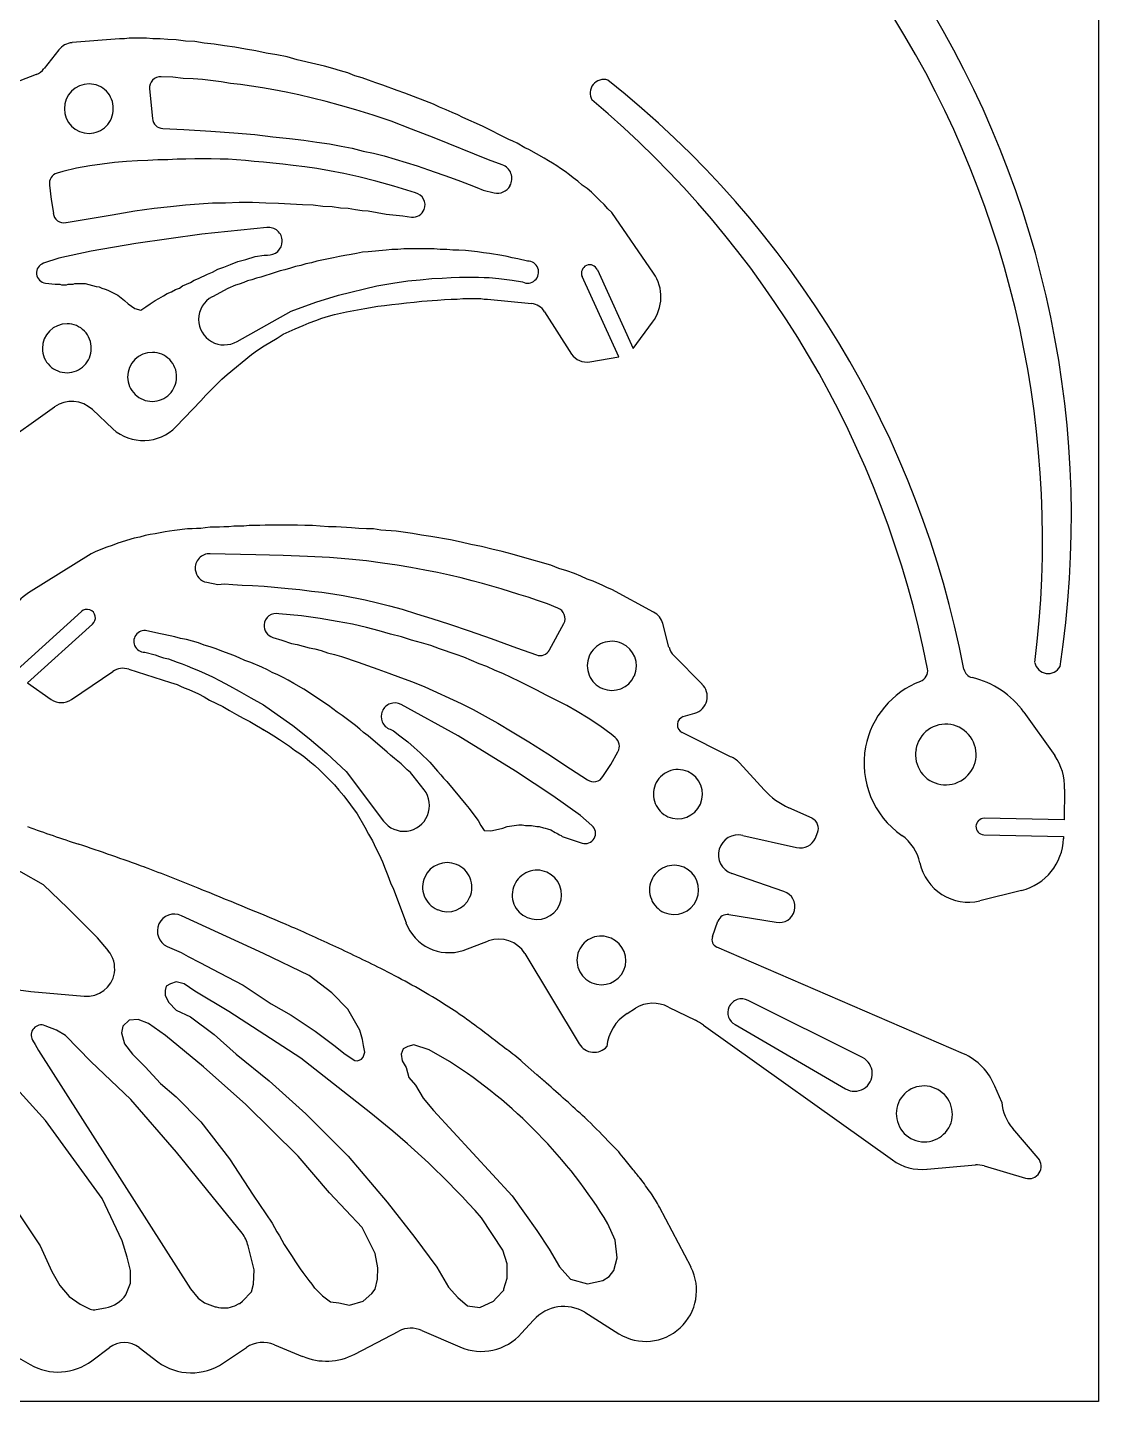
# Model space of a CAD drawing. Extents: x 81 to 378, y 115 to 614.
# Drawn here: x 183.3 to 378, y 115.3 to 365.1 of the extents above; entities that cross this region are included whole.
import ezdxf

# ---------------------------------------------------------------- set-up
doc = ezdxf.new("R2010")
doc.units = 0
doc.header["$MEASUREMENT"] = 0
doc.layers.add('CYAN', color=4, linetype='CONTINUOUS')

msp = doc.modelspace()

# ---------------------------------------------------------------- linework, layer by layer
at = {"layer": 'CYAN'}
for p, q in [((377.96, 613.9), (377.96, 115.3)), ((199.99, 363.01), (191.39, 362.31)), ((200.89, 363.01), (199.99, 363.01)), ((201.79, 363.11), (200.89, 363.01)), ((204.89, 363.11), (201.79, 363.11)), ((206.09, 363.01), (204.89, 363.11)), ((207.39, 363.01), (206.09, 363.01)), ((208.79, 362.91), (207.39, 363.01)), ((210.29, 362.81), (208.79, 362.91)), ((211.99, 362.61), (210.29, 362.81)), ((213.69, 362.51), (211.99, 362.61)), ((215.39, 362.21), (213.69, 362.51)), ((217.19, 362.01), (215.39, 362.21)), ((188.99, 361.01), (186.29, 357.61)), ((219.09, 361.71), (217.19, 362.01)), ((220.99, 361.51), (219.09, 361.71)), ((222.89, 361.11), (220.99, 361.51)), ((224.79, 360.81), (222.89, 361.11)), ((226.69, 360.41), (224.79, 360.81)), ((228.59, 360.11), (226.69, 360.41)), ((230.49, 359.71), (228.59, 360.11)), ((232.29, 359.21), (230.49, 359.71)), ((235.69, 358.41), (232.29, 359.21)), ((237.29, 358.01), (235.69, 358.41)), ((238.79, 357.61), (237.29, 358.01)), ((240.19, 357.21), (238.79, 357.61)), ((241.49, 356.81), (240.19, 357.21)), ((184.89, 356.51), (178.09, 353.91)), ((209.69, 356.01), (207.59, 356.11)), ((211.59, 355.81), (209.69, 356.01)), ((213.39, 355.71), (211.59, 355.81)), ((215.09, 355.61), (213.39, 355.71)), ((218.49, 355.21), (215.09, 355.61)), ((220.19, 354.91), (218.49, 355.21)), ((221.99, 354.71), (220.19, 354.91)), ((225.99, 354.11), (221.99, 354.71)), ((242.79, 356.31), (241.49, 356.81)), ((244.09, 355.91), (242.79, 356.31)), ((245.29, 355.51), (244.09, 355.91)), ((246.59, 355.01), (245.29, 355.51)), ((247.89, 354.61), (246.59, 355.01)), ((205.49, 353.91), (205.99, 348.51)), ((228.09, 353.71), (225.99, 354.11)), ((230.29, 353.31), (228.09, 353.71)), ((232.59, 352.81), (230.29, 353.31)), ((237.59, 351.61), (232.59, 352.81)), ((250.49, 353.61), (247.89, 354.61)), ((251.89, 353.11), (250.49, 353.61)), ((257.09, 351.11), (251.89, 353.11)), ((240.19, 350.91), (237.59, 351.61)), ((242.99, 350.11), (240.19, 350.91)), ((246.09, 349.11), (242.99, 350.11)), ((258.19, 350.61), (257.09, 351.11)), ((259.39, 350.11), (258.19, 350.61)), ((260.49, 349.61), (259.39, 350.11)), ((249.39, 348.01), (246.09, 349.11)), ((253.09, 346.61), (249.39, 348.01)), ((261.49, 349.21), (260.49, 349.61)), ((262.39, 348.71), (261.49, 349.21)), ((265.99, 347.11), (262.39, 348.71)), ((207.89, 346.71), (211.69, 346.51)), ((211.69, 346.51), (216.59, 346.21)), ((216.59, 346.21), (220.79, 345.91)), ((220.79, 345.91), (224.59, 345.61)), ((224.59, 345.61), (227.89, 345.21)), ((227.89, 345.21), (230.89, 344.91)), ((230.89, 344.91), (233.49, 344.61)), ((257.19, 345.01), (253.09, 346.61)), ((267.09, 341.01), (257.19, 345.01)), ((270.79, 344.71), (265.99, 347.11)), ((271.49, 344.41), (270.79, 344.71)), ((233.49, 344.61), (235.89, 344.21)), ((235.89, 344.21), (238.19, 343.91)), ((238.19, 343.91), (240.29, 343.51)), ((240.29, 343.51), (242.29, 343.11)), ((242.29, 343.11), (244.29, 342.61)), ((244.29, 342.61), (246.19, 342.21)), ((246.19, 342.21), (248.09, 341.71)), ((272.29, 344.01), (271.49, 344.41)), ((273.69, 343.21), (272.29, 344.01)), ((274.39, 342.91), (273.69, 343.21)), ((277.19, 341.31), (274.39, 342.91)), ((194.59, 339.91), (192.19, 339.51)), ((196.89, 340.21), (194.59, 339.91)), ((199.09, 340.51), (196.89, 340.21)), ((201.29, 340.71), (199.09, 340.51)), ((203.29, 340.81), (201.29, 340.71)), ((205.19, 340.91), (203.29, 340.81)), ((206.99, 341.01), (205.19, 340.91)), ((208.79, 341.01), (206.99, 341.01)), ((210.49, 341.11), (208.79, 341.01)), ((212.09, 341.11), (210.49, 341.11)), ((213.69, 341.21), (212.09, 341.11)), ((216.69, 341.21), (213.69, 341.21)), ((218.29, 341.11), (216.69, 341.21)), ((219.79, 341.11), (218.29, 341.11)), ((221.29, 341.01), (219.79, 341.11)), ((222.89, 340.91), (221.29, 341.01)), ((224.49, 340.71), (222.89, 340.91)), ((226.19, 340.61), (224.49, 340.71)), ((227.89, 340.41), (226.19, 340.61)), ((229.69, 340.21), (227.89, 340.41)), ((231.59, 340.01), (229.69, 340.21)), ((233.69, 339.71), (231.59, 340.01)), ((235.89, 339.41), (233.69, 339.71)), ((248.09, 341.71), (254.09, 339.91)), ((254.09, 339.91), (256.19, 339.21)), ((269.59, 340.11), (267.09, 341.01)), ((277.99, 340.81), (277.19, 341.31)), ((278.69, 340.41), (277.99, 340.81)), ((279.49, 339.91), (278.69, 340.41)), ((280.19, 339.41), (279.49, 339.91)), ((189.69, 338.91), (188.69, 338.61)), ((192.19, 339.51), (189.69, 338.91)), ((238.19, 339.01), (235.89, 339.41)), ((240.79, 338.51), (238.19, 339.01)), ((243.49, 337.91), (240.79, 338.51)), ((246.59, 337.11), (243.49, 337.91)), ((256.19, 339.21), (260.19, 337.81)), ((260.19, 337.81), (261.99, 337.11)), ((280.99, 338.91), (280.19, 339.41)), ((281.79, 338.31), (280.99, 338.91)), ((282.49, 337.71), (281.79, 338.31)), ((283.29, 337.11), (282.49, 337.71)), ((187.29, 336.41), (187.59, 333.81)), ((249.89, 336.21), (246.59, 337.11)), ((253.79, 335.01), (249.89, 336.21)), ((261.99, 337.11), (263.59, 336.51)), ((263.59, 336.51), (264.99, 336.01)), ((264.99, 336.01), (266.09, 335.51)), ((266.09, 335.51), (268.09, 335.01)), ((284.09, 336.41), (283.29, 337.11)), ((284.99, 335.81), (284.09, 336.41)), ((285.79, 335.11), (284.99, 335.81)), ((287.29, 333.61), (285.79, 335.11)), ((187.59, 333.81), (187.99, 331.31)), ((202.79, 331.71), (206.29, 332.21)), ((206.29, 332.21), (209.29, 332.51)), ((209.29, 332.51), (211.99, 332.81)), ((211.99, 332.81), (214.49, 333.01)), ((214.49, 333.01), (216.89, 333.21)), ((216.89, 333.21), (219.29, 333.21)), ((219.29, 333.21), (221.79, 333.31)), ((221.79, 333.31), (224.19, 333.31)), ((224.19, 333.31), (226.59, 333.21)), ((226.59, 333.21), (228.89, 333.11)), ((228.89, 333.11), (233.29, 332.91)), ((233.29, 332.91), (235.19, 332.81)), ((235.19, 332.81), (236.99, 332.61)), ((236.99, 332.61), (238.69, 332.51)), ((238.69, 332.51), (240.19, 332.31)), ((240.19, 332.31), (241.59, 332.21)), ((241.59, 332.21), (242.89, 332.01)), ((288.09, 332.91), (287.29, 333.61)), ((288.79, 332.11), (288.09, 332.91)), ((190.29, 329.61), (198.69, 331.01)), ((198.69, 331.01), (202.79, 331.71)), ((242.89, 332.01), (244.09, 331.81)), ((244.09, 331.81), (245.19, 331.71)), ((245.19, 331.71), (248.49, 331.11)), ((248.49, 331.11), (251.49, 330.81)), ((251.49, 330.81), (253.09, 330.61)), ((289.49, 331.41), (288.79, 332.11)), ((297.09, 320.41), (289.49, 331.41)), ((214.99, 327.51), (202.99, 325.81)), ((226.79, 328.71), (214.99, 327.51)), ((202.99, 325.81), (194.89, 324.41)), ((249.49, 324.71), (248.49, 324.61)), ((250.59, 324.71), (249.49, 324.71)), ((251.69, 324.81), (250.59, 324.71)), ((257.19, 324.81), (251.69, 324.81)), ((258.29, 324.71), (257.19, 324.81)), ((259.49, 324.71), (258.29, 324.71)), ((260.59, 324.61), (259.49, 324.71)), ((188.99, 323.11), (186.19, 322.21)), ((194.89, 324.41), (188.99, 323.11)), ((220.19, 322.01), (221.49, 322.51)), ((221.49, 322.51), (222.99, 322.91)), ((222.99, 322.91), (224.69, 323.41)), ((224.69, 323.41), (226.29, 323.71)), ((226.29, 323.71), (226.89, 323.71)), ((234.89, 322.31), (233.89, 322.11)), ((235.89, 322.61), (234.89, 322.31)), ((238.89, 323.21), (235.89, 322.61)), ((239.99, 323.41), (238.89, 323.21)), ((240.99, 323.61), (239.99, 323.41)), ((242.09, 323.81), (240.99, 323.61)), ((243.09, 324.01), (242.09, 323.81)), ((244.19, 324.21), (243.09, 324.01)), ((245.19, 324.31), (244.19, 324.21)), ((248.49, 324.61), (245.19, 324.31)), ((261.69, 324.61), (260.59, 324.61)), ((262.89, 324.51), (261.69, 324.61)), ((265.09, 324.31), (262.89, 324.51)), ((266.19, 324.11), (265.09, 324.31)), ((267.29, 324.01), (266.19, 324.11)), ((269.49, 323.61), (267.29, 324.01)), ((270.49, 323.41), (269.49, 323.61)), ((271.39, 323.21), (270.49, 323.41)), ((272.39, 323.01), (271.39, 323.21)), ((274.19, 322.61), (272.39, 323.01)), ((214.39, 319.41), (215.99, 320.21)), ((215.99, 320.21), (216.89, 320.61)), ((216.89, 320.61), (217.89, 321.11)), ((217.89, 321.11), (218.99, 321.51)), ((218.99, 321.51), (220.19, 322.01)), ((226.59, 320.01), (225.69, 319.71)), ((227.39, 320.21), (226.59, 320.01)), ((229.19, 320.81), (227.39, 320.21)), ((230.09, 321.01), (229.19, 320.81)), ((231.09, 321.31), (230.09, 321.01)), ((231.99, 321.61), (231.09, 321.31)), ((232.99, 321.81), (231.99, 321.61)), ((233.89, 322.11), (232.99, 321.81)), ((290.79, 305.21), (284.09, 319.81)), ((286.89, 321.01), (293.39, 306.71)), ((186.59, 318.61), (188.29, 318.41)), ((188.29, 318.41), (189.19, 318.41)), ((189.19, 318.41), (189.49, 318.31)), ((189.49, 318.31), (190.39, 318.31)), ((190.39, 318.31), (190.69, 318.41)), ((190.69, 318.41), (191.59, 318.41)), ((191.59, 318.41), (191.89, 318.51)), ((191.89, 318.51), (193.79, 318.51)), ((193.79, 318.51), (195.79, 318.01)), ((195.79, 318.01), (196.29, 317.91)), ((196.29, 317.91), (196.79, 317.71)), ((196.79, 317.71), (197.39, 317.51)), ((197.39, 317.51), (197.89, 317.31)), ((197.89, 317.31), (199.69, 316.41)), ((209.49, 317.01), (210.19, 317.41)), ((210.19, 317.41), (210.89, 317.71)), ((210.89, 317.71), (211.49, 318.11)), ((211.49, 318.11), (212.89, 318.71)), ((212.89, 318.71), (213.59, 319.11)), ((213.59, 319.11), (214.39, 319.41)), ((219.69, 317.61), (216.89, 316.11)), ((221.09, 318.21), (219.69, 317.61)), ((221.79, 318.41), (221.09, 318.21)), ((222.59, 318.71), (221.79, 318.41)), ((223.29, 319.01), (222.59, 318.71)), ((224.09, 319.21), (223.29, 319.01)), ((224.89, 319.51), (224.09, 319.21)), ((225.69, 319.71), (224.89, 319.51)), ((239.79, 316.41), (246.79, 318.11)), ((246.79, 318.11), (249.69, 318.61)), ((249.69, 318.61), (252.39, 319.01)), ((252.39, 319.01), (254.69, 319.21)), ((254.69, 319.21), (256.79, 319.41)), ((256.79, 319.41), (258.69, 319.51)), ((258.69, 319.51), (260.29, 319.61)), ((260.29, 319.61), (261.79, 319.71)), ((261.79, 319.71), (265.29, 319.71)), ((265.29, 319.71), (266.29, 319.61)), ((266.29, 319.61), (267.19, 319.61)), ((267.19, 319.61), (268.99, 319.41)), ((268.99, 319.41), (271.39, 319.11)), ((271.39, 319.11), (273.29, 318.81)), ((199.69, 316.41), (200.89, 315.41)), ((200.89, 315.41), (201.59, 314.81)), ((201.59, 314.81), (202.79, 314.01)), ((204.79, 314.31), (205.59, 314.81)), ((205.59, 314.81), (206.49, 315.41)), ((206.49, 315.41), (207.19, 315.81)), ((207.19, 315.81), (207.99, 316.31)), ((207.99, 316.31), (208.69, 316.71)), ((208.69, 316.71), (209.49, 317.01)), ((231.19, 313.51), (235.69, 315.11)), ((235.69, 315.11), (239.79, 316.41)), ((249.49, 314.71), (250.79, 314.81)), ((250.79, 314.81), (252.19, 315.01)), ((252.19, 315.01), (253.59, 315.11)), ((253.59, 315.11), (254.99, 315.31)), ((254.99, 315.31), (257.79, 315.51)), ((257.79, 315.51), (259.09, 315.61)), ((259.09, 315.61), (260.29, 315.71)), ((260.29, 315.71), (261.39, 315.71)), ((261.39, 315.71), (262.39, 315.81)), ((262.39, 315.81), (265.69, 315.81)), ((265.69, 315.81), (266.29, 315.71)), ((266.29, 315.71), (266.89, 315.71)), ((266.89, 315.71), (274.89, 314.91)), ((202.79, 314.01), (203.89, 313.71)), ((203.89, 313.71), (204.79, 314.31)), ((221.39, 308.01), (231.19, 313.51)), ((236.79, 312.21), (237.99, 312.61)), ((237.99, 312.61), (239.09, 312.91)), ((239.09, 312.91), (240.19, 313.11)), ((240.19, 313.11), (241.29, 313.41)), ((241.29, 313.41), (244.59, 314.01)), ((244.59, 314.01), (246.99, 314.41)), ((246.99, 314.41), (248.19, 314.51)), ((248.19, 314.51), (249.49, 314.71)), ((277.29, 313.41), (282.19, 305.71)), ((229.79, 309.31), (231.96, 310.31)), ((231.96, 310.31), (233.39, 310.91)), ((233.39, 310.91), (234.49, 311.41)), ((234.49, 311.41), (235.69, 311.81)), ((235.69, 311.81), (236.79, 312.21)), ((293.39, 306.71), (296.89, 311.51)), ((226.29, 307.21), (228.69, 308.61)), ((228.69, 308.61), (229.79, 309.31)), ((219.59, 302.01), (223.99, 305.61)), ((223.99, 305.61), (225.09, 306.41)), ((225.09, 306.41), (226.29, 307.21)), ((285.49, 304.31), (290.79, 305.21)), ((215.69, 298.21), (218.59, 301.11)), ((218.59, 301.11), (219.59, 302.01)), ((214.79, 297.21), (215.69, 298.21)), ((172.59, 285.01), (188.19, 296.11)), ((195.09, 295.61), (198.79, 292.11)), ((210.29, 292.51), (214.79, 297.21)), ((203.69, 272.41), (202.69, 272.21)), ((204.69, 272.71), (203.69, 272.41)), ((205.59, 272.91), (204.69, 272.71)), ((206.49, 273.01), (205.59, 272.91)), ((208.29, 273.41), (206.49, 273.01)), ((209.09, 273.51), (208.29, 273.41)), ((209.99, 273.61), (209.09, 273.51)), ((212.39, 273.91), (209.99, 273.61)), ((213.19, 273.91), (212.39, 273.91)), ((213.99, 274.01), (213.19, 273.91)), ((214.79, 274.01), (213.99, 274.01)), ((215.59, 274.11), (214.79, 274.01)), ((216.49, 274.21), (215.59, 274.11)), ((218.19, 274.21), (216.49, 274.21)), ((218.99, 274.31), (218.19, 274.21)), ((219.89, 274.31), (218.99, 274.31)), ((220.79, 274.41), (219.89, 274.31)), ((222.59, 274.41), (220.79, 274.41)), ((223.59, 274.51), (222.59, 274.41)), ((225.49, 274.51), (223.59, 274.51)), ((226.49, 274.61), (225.49, 274.51)), ((232.39, 274.61), (226.49, 274.61)), ((233.69, 274.51), (232.39, 274.61)), ((235.09, 274.51), (233.69, 274.51)), ((236.49, 274.41), (235.09, 274.51)), ((237.99, 274.31), (236.49, 274.41)), ((239.39, 274.31), (237.99, 274.31)), ((242.19, 274.11), (239.39, 274.31)), ((243.49, 274.01), (242.19, 274.11)), ((244.89, 273.91), (243.49, 274.01)), ((246.19, 273.91), (244.89, 273.91)), ((247.49, 273.71), (246.19, 273.91)), ((250.29, 273.51), (247.49, 273.71)), ((253.29, 273.11), (250.29, 273.51)), ((254.89, 272.81), (253.29, 273.11)), ((256.59, 272.51), (254.89, 272.81)), ((260.19, 271.91), (256.59, 272.51)), ((195.69, 269.81), (194.89, 269.41)), ((197.69, 270.61), (195.69, 269.81)), ((198.69, 270.91), (197.69, 270.61)), ((199.69, 271.31), (198.69, 270.91)), ((202.69, 272.21), (199.69, 271.31)), ((262.09, 271.51), (260.19, 271.91)), ((263.89, 271.11), (262.09, 271.51)), ((265.79, 270.71), (263.89, 271.11)), ((267.69, 270.21), (265.79, 270.71)), ((269.59, 269.81), (267.69, 270.21)), ((271.39, 269.31), (269.59, 269.81)), ((194.89, 269.41), (183.49, 262.31)), ((219.19, 269.31), (216.49, 269.41)), ((224.79, 269.21), (219.19, 269.31)), ((229.79, 269.11), (224.79, 269.21)), ((234.19, 268.91), (229.79, 269.11)), ((238.19, 268.71), (234.19, 268.91)), ((241.69, 268.41), (238.19, 268.71)), ((244.89, 268.11), (241.69, 268.41)), ((247.79, 267.71), (244.89, 268.11)), ((250.49, 267.31), (247.79, 267.71)), ((252.99, 266.91), (250.49, 267.31)), ((273.29, 268.81), (271.39, 269.31)), ((278.39, 267.31), (273.29, 268.81)), ((279.89, 266.71), (278.39, 267.31)), ((255.49, 266.41), (252.99, 266.91)), ((257.79, 266.01), (255.49, 266.41)), ((259.99, 265.51), (257.79, 266.01)), ((262.09, 265.01), (259.99, 265.51)), ((264.09, 264.51), (262.09, 265.01)), ((281.29, 266.31), (279.89, 266.71)), ((282.69, 265.81), (281.29, 266.31)), ((283.89, 265.31), (282.69, 265.81)), ((284.99, 264.81), (283.89, 265.31)), ((286.09, 264.41), (284.99, 264.81)), ((215.89, 264.21), (217.89, 263.81)), ((217.89, 263.81), (219.09, 263.91)), ((219.09, 263.91), (220.59, 263.81)), ((220.59, 263.81), (222.29, 263.71)), ((222.29, 263.71), (224.19, 263.61)), ((224.19, 263.61), (226.29, 263.51)), ((226.29, 263.51), (230.69, 263.11)), ((230.69, 263.11), (232.79, 262.91)), ((232.79, 262.91), (234.89, 262.61)), ((234.89, 262.61), (236.79, 262.41)), ((236.79, 262.41), (238.79, 262.11)), ((265.99, 264.01), (264.09, 264.51)), ((269.39, 263.01), (265.99, 264.01)), ((272.59, 262.01), (269.39, 263.01)), ((287.89, 263.61), (286.09, 264.41)), ((288.69, 263.21), (287.89, 263.61)), ((289.49, 262.91), (288.69, 263.21)), ((297.09, 258.81), (289.49, 262.91)), ((238.79, 262.11), (240.69, 261.81)), ((240.69, 261.81), (244.69, 261.01)), ((244.69, 261.01), (246.89, 260.51)), ((246.89, 260.51), (249.09, 259.91)), ((249.09, 259.91), (251.39, 259.31)), ((274.29, 261.51), (272.59, 262.01)), ((275.99, 260.91), (274.29, 261.51)), ((277.79, 260.31), (275.99, 260.91)), ((279.69, 259.51), (277.79, 260.31)), ((181.39, 248.31), (193.09, 258.91)), ((233.09, 258.11), (228.99, 258.51)), ((236.49, 257.61), (233.09, 258.11)), ((239.59, 257.11), (236.49, 257.61)), ((251.39, 259.31), (253.99, 258.51)), ((253.99, 258.51), (256.79, 257.61)), ((256.79, 257.61), (259.99, 256.61)), ((195.09, 256.61), (183.29, 245.91)), ((207.19, 254.91), (205.29, 255.31)), ((208.09, 254.71), (207.19, 254.91)), ((242.39, 256.61), (239.59, 257.11)), ((244.89, 256.01), (242.39, 256.61)), ((247.19, 255.41), (244.89, 256.01)), ((249.29, 254.81), (247.19, 255.41)), ((251.29, 254.31), (249.29, 254.81)), ((259.99, 256.61), (263.59, 255.41)), ((263.59, 255.41), (267.59, 254.01)), ((278.19, 251.91), (280.79, 256.71)), ((299.89, 252.41), (298.79, 256.71)), ((210.09, 254.31), (208.09, 254.71)), ((211.09, 254.01), (210.09, 254.31)), ((212.19, 253.81), (211.09, 254.01)), ((214.39, 253.21), (212.19, 253.81)), ((215.39, 252.81), (214.39, 253.21)), ((216.49, 252.51), (215.39, 252.81)), ((217.59, 252.11), (216.49, 252.51)), ((227.89, 254.21), (229.49, 253.71)), ((229.49, 253.71), (231.29, 253.11)), ((231.29, 253.11), (232.29, 252.91)), ((232.29, 252.91), (234.49, 252.31)), ((234.49, 252.31), (235.49, 252.11)), ((253.09, 253.71), (251.29, 254.31)), ((254.89, 253.21), (253.09, 253.71)), ((256.59, 252.71), (254.89, 253.21)), ((258.19, 252.11), (256.59, 252.71)), ((267.59, 254.01), (272.19, 252.31)), ((272.19, 252.31), (275.79, 251.01)), ((204.59, 251.51), (206.49, 251.01)), ((206.49, 251.01), (207.29, 250.71)), ((207.29, 250.71), (207.99, 250.51)), ((207.99, 250.51), (208.89, 250.31)), ((208.89, 250.31), (210.49, 249.71)), ((218.59, 251.71), (217.59, 252.11)), ((220.79, 250.91), (218.59, 251.71)), ((221.79, 250.51), (220.79, 250.91)), ((222.79, 250.01), (221.79, 250.51)), ((223.89, 249.61), (222.79, 250.01)), ((235.49, 252.11), (236.69, 251.81)), ((236.69, 251.81), (237.79, 251.41)), ((237.79, 251.41), (239.09, 251.11)), ((239.09, 251.11), (240.39, 250.71)), ((240.39, 250.71), (243.39, 249.71)), ((261.19, 251.11), (258.19, 252.11)), ((262.59, 250.61), (261.19, 251.11)), ((265.39, 249.41), (262.59, 250.61)), ((305.89, 245.71), (300.79, 250.91)), ((191.29, 242.91), (198.79, 248.01)), ((201.69, 248.41), (209.29, 246.01)), ((210.49, 249.71), (211.39, 249.41)), ((211.39, 249.41), (212.29, 249.01)), ((212.29, 249.01), (213.29, 248.61)), ((213.29, 248.61), (214.39, 248.21)), ((214.39, 248.21), (215.59, 247.61)), ((215.59, 247.61), (216.89, 247.01)), ((225.89, 248.81), (223.89, 249.61)), ((226.89, 248.31), (225.89, 248.81)), ((227.79, 247.81), (226.89, 248.31)), ((228.79, 247.41), (227.79, 247.81)), ((229.79, 246.91), (228.79, 247.41)), ((243.39, 249.71), (245.09, 249.11)), ((245.09, 249.11), (246.99, 248.41)), ((246.99, 248.41), (248.99, 247.71)), ((248.99, 247.71), (251.09, 246.91)), ((266.79, 248.91), (265.39, 249.41)), ((268.29, 248.21), (266.79, 248.91)), ((269.69, 247.61), (268.29, 248.21)), ((272.69, 246.21), (269.69, 247.61)), ((183.29, 245.91), (187.59, 242.91)), ((209.29, 246.01), (210.49, 245.61)), ((210.49, 245.61), (211.09, 245.31)), ((211.09, 245.31), (211.79, 245.01)), ((211.79, 245.01), (212.59, 244.71)), ((216.89, 247.01), (218.29, 246.31)), ((218.29, 246.31), (219.99, 245.41)), ((219.99, 245.41), (221.79, 244.41)), ((230.69, 246.41), (229.79, 246.91)), ((231.69, 245.81), (230.69, 246.41)), ((233.49, 244.81), (231.69, 245.81)), ((237.99, 241.81), (233.49, 244.81)), ((251.09, 246.91), (253.29, 246.11)), ((253.29, 246.11), (255.49, 245.21)), ((255.49, 245.21), (262.09, 242.21)), ((275.89, 244.61), (272.69, 246.21)), ((212.59, 244.71), (214.39, 243.91)), ((214.39, 243.91), (215.39, 243.41)), ((215.39, 243.41), (216.39, 242.81)), ((216.39, 242.81), (218.79, 241.61)), ((221.79, 244.41), (223.89, 243.21)), ((223.89, 243.21), (226.19, 241.91)), ((277.59, 243.71), (275.89, 244.61)), ((279.39, 242.81), (277.59, 243.71)), ((281.29, 241.81), (279.39, 242.81)), ((218.79, 241.61), (219.99, 240.91)), ((219.99, 240.91), (221.29, 240.21)), ((221.29, 240.21), (222.49, 239.51)), ((226.19, 241.91), (228.69, 240.21)), ((228.69, 240.21), (231.49, 238.21)), ((239.59, 240.61), (237.99, 241.81)), ((240.49, 240.01), (239.59, 240.61)), ((242.89, 238.21), (240.49, 240.01)), ((261.59, 236.31), (251.19, 242.01)), ((262.09, 242.21), (264.29, 241.11)), ((264.29, 241.11), (266.49, 239.91)), ((266.49, 239.91), (268.79, 238.61)), ((283.19, 240.71), (281.29, 241.81)), ((285.19, 239.51), (283.19, 240.71)), ((302.49, 239.81), (304.59, 240.41)), ((364.39, 240.61), (369.99, 232.71)), ((222.49, 239.51), (223.69, 238.91)), ((223.69, 238.91), (224.89, 238.21)), ((224.89, 238.21), (227.09, 236.91)), ((225.99, 237.51), (226.17, 237.41)), ((231.49, 238.21), (234.49, 235.81)), ((243.69, 237.51), (242.89, 238.21)), ((244.39, 236.91), (243.69, 237.51)), ((249.19, 237.51), (249.79, 237.21)), ((268.79, 238.61), (271.39, 237.01)), ((287.29, 238.11), (285.19, 239.51)), ((289.39, 236.61), (287.29, 238.11)), ((227.09, 236.91), (228.09, 236.31)), ((228.09, 236.31), (229.09, 235.61)), ((229.09, 235.61), (230.89, 234.41)), ((234.49, 235.81), (237.69, 233.11)), ((245.19, 236.31), (244.39, 236.91)), ((248.69, 233.31), (245.19, 236.31)), ((249.79, 237.21), (250.99, 236.31)), ((250.99, 236.31), (252.39, 235.21)), ((252.39, 235.21), (253.59, 234.21)), ((271.99, 229.91), (261.59, 236.31)), ((271.39, 237.01), (274.39, 235.21)), ((274.39, 235.21), (277.89, 233.01)), ((290.09, 236.01), (289.39, 236.61)), ((311.09, 232.51), (302.29, 236.91)), ((230.89, 234.41), (231.79, 233.71)), ((231.79, 233.71), (232.79, 233.11)), ((232.79, 233.11), (233.69, 232.41)), ((233.69, 232.41), (234.59, 231.61)), ((237.69, 233.11), (241.19, 229.81)), ((249.29, 232.81), (248.69, 233.31)), ((249.99, 232.21), (249.29, 232.81)), ((253.59, 234.21), (254.69, 233.21)), ((254.69, 233.21), (256.39, 231.51)), ((277.89, 233.01), (281.99, 230.31)), ((289.29, 231.11), (290.59, 233.41)), ((234.59, 231.61), (235.49, 230.91)), ((235.49, 230.91), (236.39, 230.11)), ((236.39, 230.11), (239.09, 227.41)), ((241.19, 229.81), (247.99, 220.81)), ((251.19, 231.21), (249.99, 232.21)), ((252.29, 230.11), (251.19, 231.21)), ((252.89, 229.61), (252.29, 230.11)), ((256.39, 231.51), (257.79, 229.91)), ((257.79, 229.91), (258.39, 229.21)), ((278.79, 225.41), (271.99, 229.91)), ((281.99, 230.31), (285.09, 228.31)), ((287.89, 228.91), (289.29, 231.11)), ((317.19, 226.51), (312.69, 231.41)), ((239.09, 227.41), (239.89, 226.41)), ((253.39, 229.01), (252.89, 229.61)), ((255.39, 226.51), (253.39, 229.01)), ((258.39, 229.21), (258.89, 228.61)), ((258.89, 228.61), (259.49, 228.01)), ((259.49, 228.01), (262.99, 223.81)), ((239.89, 226.41), (240.79, 225.41)), ((240.79, 225.41), (243.19, 222.11)), ((283.79, 221.81), (278.79, 225.41)), ((371.79, 226.61), (371.69, 221.01)), ((262.99, 223.81), (263.59, 223.11)), ((263.59, 223.11), (264.59, 221.71)), ((325.89, 221.31), (321.69, 223.21)), ((243.19, 222.11), (244.59, 219.71)), ((264.59, 221.71), (265.19, 220.91)), ((265.19, 220.91), (265.69, 220.01)), ((265.69, 220.01), (266.29, 219.11)), ((269.69, 219.51), (270.49, 219.81)), ((270.49, 219.81), (272.59, 220.11)), ((272.59, 220.11), (273.19, 220.11)), ((273.19, 220.11), (273.79, 220.01)), ((273.79, 220.01), (274.89, 220.01)), ((274.89, 220.01), (275.89, 219.81)), ((275.89, 219.81), (276.29, 219.81)), ((276.29, 219.81), (277.09, 219.61)), ((285.89, 220.01), (283.79, 221.81)), ((371.69, 221.01), (357.19, 221.31)), ((244.59, 219.71), (245.29, 218.41)), ((245.29, 218.41), (245.99, 217.21)), ((266.29, 219.11), (267.49, 219.01)), ((267.49, 219.01), (268.89, 219.31)), ((268.89, 219.31), (269.69, 219.51)), ((277.09, 219.61), (277.39, 219.51)), ((277.39, 219.51), (277.79, 219.41)), ((277.79, 219.41), (278.39, 219.21)), ((278.39, 219.21), (278.69, 219.01)), ((278.69, 219.01), (278.89, 218.91)), ((278.89, 218.91), (279.19, 218.71)), ((279.19, 218.71), (279.49, 218.61)), ((279.49, 218.61), (279.69, 218.51)), ((279.69, 218.51), (279.99, 218.31)), ((279.99, 218.31), (280.29, 218.21)), ((280.29, 218.21), (280.49, 218.01)), ((280.49, 218.01), (282.29, 217.41)), ((282.29, 217.41), (282.49, 217.31)), ((282.49, 217.31), (284.09, 216.81)), ((313.29, 218.21), (323.09, 216.01)), ((326.49, 217.71), (326.89, 218.71)), ((357.09, 218.31), (371.59, 218.01)), ((371.59, 218.01), (371.59, 217.61)), ((245.99, 217.21), (246.59, 215.91)), ((246.59, 215.91), (247.19, 214.71)), ((186.19, 209.21), (177.99, 213.81)), ((247.19, 214.71), (247.79, 213.41)), ((247.79, 213.41), (248.29, 212.11)), ((248.29, 212.11), (248.79, 210.91)), ((248.79, 210.91), (249.29, 209.61)), ((320.79, 208.01), (311.29, 211.31)), ((190.59, 205.01), (186.19, 209.21)), ((249.29, 209.61), (249.79, 208.41)), ((249.79, 208.41), (252.09, 202.31)), ((363.99, 208.21), (356.39, 206.31)), ((195.99, 199.61), (190.59, 205.01)), ((226.19, 196.71), (211.29, 203.61)), ((307.79, 199.81), (308.79, 202.61)), ((310.79, 203.81), (319.39, 202.41)), ((197.99, 197.21), (195.99, 199.61)), ((208.69, 198.01), (211.19, 196.91)), ((262.49, 197.31), (267.09, 199.01)), ((353.39, 178.51), (308.59, 197.91)), ((211.19, 196.91), (212.49, 196.21)), ((212.49, 196.21), (214.59, 195.11)), ((214.59, 195.11), (218.19, 193.21)), ((234.49, 192.71), (226.19, 196.71)), ((273.69, 196.71), (283.59, 180.31)), ((218.19, 193.21), (222.49, 191.01)), ((238.59, 189.61), (234.49, 192.71)), ((177.99, 190.61), (183.89, 189.81)), ((208.49, 190.81), (208.29, 190.01)), ((208.29, 190.01), (208.29, 189.11)), ((209.29, 191.21), (208.49, 190.81)), ((210.29, 191.61), (209.29, 191.21)), ((211.79, 191.21), (210.29, 191.61)), ((213.69, 189.91), (211.79, 191.21)), ((219.89, 186.21), (213.69, 189.91)), ((222.49, 191.01), (227.59, 187.61)), ((183.89, 189.81), (193.59, 189.01)), ((208.29, 189.11), (208.99, 187.81)), ((208.99, 187.81), (210.29, 186.41)), ((227.59, 187.61), (231.19, 185.51)), ((241.49, 186.61), (238.59, 189.61)), ((335.09, 177.81), (314.29, 188.21)), ((210.29, 186.41), (212.89, 185.21)), ((212.89, 185.21), (217.19, 182.01)), ((232.99, 177.71), (219.89, 186.21)), ((231.19, 185.51), (235.59, 182.61)), ((243.69, 182.81), (241.49, 186.61)), ((292.29, 185.81), (293.79, 186.81)), ((299.79, 187.01), (304.69, 184.61)), ((188.59, 182.81), (186.49, 183.61)), ((190.19, 181.81), (188.59, 182.81)), ((200.59, 183.51), (200.39, 182.31)), ((201.79, 184.61), (200.59, 183.51)), ((203.39, 184.71), (201.79, 184.61)), ((205.29, 184.01), (203.39, 184.71)), ((208.39, 181.81), (205.29, 184.01)), ((235.59, 182.61), (239.19, 179.91)), ((244.19, 181.11), (243.69, 182.81)), ((306.19, 183.71), (340.49, 159.21)), ((311.89, 183.81), (331.99, 172.11)), ((184.19, 181.01), (184.69, 180.21)), ((184.69, 180.21), (185.29, 179.11)), ((194.79, 177.11), (190.19, 181.81)), ((200.39, 182.31), (200.89, 180.31)), ((200.89, 180.31), (202.39, 178.41)), ((215.29, 176.11), (208.39, 181.81)), ((217.19, 182.01), (221.19, 178.41)), ((239.19, 179.91), (240.79, 178.61)), ((244.39, 180.01), (244.19, 181.11)), ((244.59, 178.81), (244.39, 180.01)), ((253.49, 180.11), (252.39, 179.81)), ((256.29, 179.21), (253.49, 180.11)), ((186.59, 166.41), (175.89, 178.11)), ((185.29, 179.11), (212.89, 135.81)), ((202.39, 178.41), (204.69, 176.11)), ((221.19, 178.41), (227.19, 173.61)), ((245.69, 167.71), (232.99, 177.71)), ((240.79, 178.61), (242.09, 177.71)), ((242.09, 177.71), (242.79, 177.31)), ((243.29, 177.21), (243.99, 177.51)), ((243.99, 177.51), (244.29, 177.91)), ((244.29, 177.91), (244.59, 178.81)), ((251.59, 179.41), (251.19, 178.41)), ((251.19, 178.41), (251.39, 177.21)), ((252.39, 179.81), (251.59, 179.41)), ((259.99, 177.11), (256.29, 179.21)), ((202.09, 170.21), (194.79, 177.11)), ((204.69, 176.11), (207.49, 173.11)), ((222.99, 169.31), (215.29, 176.11)), ((242.79, 177.31), (243.29, 177.21)), ((251.39, 177.21), (252.09, 176.01)), ((252.09, 176.01), (252.59, 174.21)), ((275.89, 174.71), (273.29, 177.01)), ((207.49, 173.11), (210.29, 170.71)), ((227.19, 173.61), (233.89, 167.61)), ((252.59, 174.21), (253.79, 172.81)), ((253.79, 172.81), (255.19, 170.41)), ((360.39, 169.71), (359.09, 172.61)), ((210.39, 160.61), (202.09, 170.21)), ((210.29, 170.71), (214.79, 166.11)), ((255.19, 170.41), (257.09, 168.21)), ((232.49, 159.91), (222.99, 169.31)), ((233.89, 167.61), (241.59, 159.91)), ((257.09, 168.21), (271.39, 152.71)), ((196.89, 152.21), (186.59, 166.41)), ((214.79, 166.11), (219.99, 159.41)), ((366.99, 159.51), (362.39, 164.91)), ((290.49, 161.01), (288.79, 162.71)), ((222.29, 145.91), (210.39, 160.61)), ((238.19, 153.21), (232.49, 159.91)), ((241.59, 159.91), (248.69, 151.51)), ((219.99, 159.41), (224.29, 152.81)), ((291.69, 159.51), (291.59, 159.61)), ((293.39, 157.41), (291.69, 159.51)), ((346.79, 157.51), (355.59, 158.31)), ((357.19, 158.11), (364.69, 155.91)), ((224.29, 152.81), (227.79, 147.71)), ((244.09, 146.91), (238.19, 153.21)), ((271.39, 152.71), (275.89, 146.41)), ((181.09, 150.31), (185.59, 143.61)), ((200.49, 144.51), (196.89, 152.21)), ((248.69, 151.51), (253.69, 145.11)), ((303.89, 139.71), (298.19, 150.61)), ((269.69, 142.81), (265.79, 148.71)), ((290.09, 144.61), (288.79, 147.61)), ((246.49, 142.21), (244.09, 146.91)), ((253.69, 145.11), (257.69, 139.71)), ((275.89, 146.41), (278.09, 143.01)), ((185.59, 143.61), (187.69, 138.91)), ((201.39, 141.51), (200.49, 144.51)), ((224.49, 139.21), (223.39, 143.61)), ((270.49, 140.31), (269.69, 142.81)), ((278.09, 143.01), (279.99, 139.81)), ((290.49, 141.41), (290.09, 144.61)), ((201.99, 139.11), (201.39, 141.51)), ((246.99, 139.61), (246.49, 142.21)), ((270.49, 137.71), (270.49, 140.31)), ((289.89, 139.11), (290.49, 141.41)), ((187.69, 138.91), (189.19, 136.41)), ((201.99, 136.81), (201.99, 139.11)), ((224.39, 136.61), (224.49, 139.21)), ((246.49, 135.71), (246.89, 137.51)), ((246.89, 137.51), (246.99, 139.61)), ((257.69, 139.71), (259.79, 136.11)), ((269.89, 135.81), (270.49, 137.71)), ((279.99, 139.81), (281.99, 137.51)), ((281.99, 137.51), (285.09, 136.71)), ((287.89, 137.31), (288.99, 138.01)), ((288.99, 138.01), (289.89, 139.11)), ((189.19, 136.41), (190.89, 134.41)), ((201.19, 134.71), (201.99, 136.81)), ((212.89, 135.81), (214.29, 134.11)), ((222.39, 133.51), (223.99, 135.21)), ((223.99, 135.21), (224.39, 136.61)), ((235.49, 135.91), (236.89, 134.51)), ((244.29, 133.51), (245.89, 134.91)), ((245.89, 134.91), (246.49, 135.71)), ((259.79, 136.11), (261.49, 134.21)), ((268.49, 134.11), (269.89, 135.51)), ((269.89, 135.51), (269.89, 135.81)), ((285.09, 136.71), (287.89, 137.31)), ((190.89, 134.41), (192.89, 133.01)), ((192.89, 133.01), (194.69, 132.11)), ((214.29, 134.11), (215.49, 133.21)), ((215.49, 133.21), (217.39, 132.51)), ((217.39, 132.51), (217.59, 132.51)), ((220.99, 132.71), (221.79, 133.11)), ((221.79, 133.11), (221.89, 133.11)), ((221.89, 133.11), (222.39, 133.51)), ((236.89, 134.51), (238.39, 133.41)), ((238.39, 133.41), (239.89, 133.21)), ((239.89, 133.21), (241.79, 132.81)), ((241.79, 132.81), (244.29, 133.51)), ((261.49, 134.21), (263.29, 132.71)), ((263.29, 132.71), (265.49, 132.41)), ((265.49, 132.41), (267.99, 133.51)), ((267.99, 133.51), (268.49, 134.11)), ((195.79, 132.01), (197.49, 132.31)), ((273.09, 127.71), (275.29, 130.11)), ((284.59, 131.51), (290.79, 127.61)), ((242.79, 123.91), (250.79, 128.11)), ((254.99, 128.21), (261.89, 125.21)), ((177.49, 125.61), (183.79, 122.01)), ((194.99, 122.71), (198.19, 125.11)), ((203.59, 125.11), (206.99, 122.51)), ((218.89, 122.31), (223.09, 125.11)), ((228.19, 125.61), (233.29, 123.51)), ((377.96, 115.3), (81.29, 115.3))]:
    msp.add_line(p, q, dxfattribs=at)
for centre, radius, start, end in [((193.09, 275.9), 179.94, 351.3711, 32.0571), ((187.79, 271.99), 179.99, 352.8559, 31.7873), ((191.61, 359.02), 3.29, 93.9594, 142.9265), ((183.58, 359.61), 3.36, 292.7971, 323.5173), ((194.49, 350.31), 4.5, 90, 180), ((194.49, 350.41), 4.4, 358.7053, 90.0072), ((207.48, 354.1), 2.01, 87.0455, 185.6189), ((288.02, 353.15), 2.47, 72.0457, 210.2476), ((176.69, 214.7), 179.98, 10.7952, 51.4779), ((194.49, 350.31), 4.5, 180, 270), ((194.49, 350.23), 4.39, 314.7391, 1.042), ((170.21, 213.97), 180.02, 11.0606, 50.0157), ((207.98, 348.71), 2.01, 185.8344, 267.2619), ((194.42, 350.32), 4.51, 270.8865, 314.6155), ((268.68, 337.62), 2.65, 330.386, 70.0638), ((189.27, 336.69), 2.01, 107.0225, 188.0351), ((253.36, 332.85), 2.19, 337.3079, 78.8371), ((268.67, 337.6), 2.66, 257.3843, 330.9068), ((189.9, 331.5), 1.93, 185.5876, 281.474), ((253.34, 332.78), 2.19, 263.33, 339.3274), ((227.08, 326.22), 2.51, 359.8177, 96.6617), ((227.08, 326.2), 2.5, 265.5103, 0.0845), ((186.78, 320.45), 1.85, 108.7209, 263.9594), ((274.18, 320.6), 2.01, 243.3931, 89.9579), ((285.49, 320.41), 1.52, 23.1986, 203.1986), ((290.79, 316.1), 7.63, 323.0451, 34.3802), ((219.06, 311.97), 4.68, 117.7332, 179.5207), ((274.49, 311.6), 3.33, 32.8178, 83.1714), ((190.49, 306.71), 4.5, 90, 180), ((190.49, 306.81), 4.4, 358.7053, 90.0072), ((219.04, 312.03), 4.66, 180.3028, 300.2074), ((190.44, 306.76), 4.45, 180.6365, 270.651), ((190.49, 306.73), 4.39, 314.7486, 359.7495), ((205.99, 301.51), 4.5, 90, 180), ((205.99, 301.61), 4.4, 358.7053, 90.0072), ((284.9, 307.5), 3.25, 213.5463, 280.4763), ((190.47, 306.7), 4.39, 270.2505, 315.2514), ((205.94, 301.56), 4.45, 180.6365, 270.651), ((205.99, 301.53), 4.39, 314.7486, 359.7495), ((205.97, 301.5), 4.39, 270.2505, 315.2514), ((191.33, 291.6), 5.49, 46.8069, 124.9039), ((204.33, 298.31), 8.32, 228.2178, 315.7664), ((216.38, 266.8), 2.61, 87.6527, 186.4381), ((216.4, 266.79), 2.63, 186.1286, 258.6663), ((187.5, 255.84), 7.61, 121.8136, 193.1452), ((194.11, 257.78), 1.52, 309.7758, 132.2424), ((228.51, 256.33), 2.23, 77.7184, 175.3393), ((278.98, 257.62), 2.02, 333.2772, 69.6183), ((295.5, 255.79), 3.41, 15.6536, 62.3284), ((204.58, 253.47), 1.97, 68.9406, 270.1845), ((228.48, 256.32), 2.2, 175.1977, 254.4513), ((289.49, 249.01), 4.48, 66.2974, 156.2974), ((289.49, 249.01), 4.48, 336.2974, 66.2974), ((303.09, 253.31), 3.32, 195.7086, 226.2189), ((276.45, 252.89), 2, 250.6645, 330.4475), ((289.49, 249.06), 4.46, 156.8858, 203.1142), ((200.64, 245.31), 3.27, 71.2347, 124.4719), ((289.49, 249.01), 4.44, 202.5206, 247.4794), ((344.89, 248.12), 2.03, 289.9807, 11.0675), ((355.44, 248.86), 2, 192.9946, 257.0054), ((368.81, 250.1), 2.48, 191.5343, 331.1606), ((289.51, 249.02), 4.46, 247.2208, 336.041), ((303.69, 243.44), 3.16, 286.4294, 46.0074), ((351.29, 231.31), 15.95, 110.9367, 169.2391), ((351.32, 231.28), 16.05, 35.5267, 76.8123), ((189.44, 245.61), 3.27, 235.5816, 304.4184), ((250.05, 239.8), 2.48, 62.9017, 155.9784), ((249.99, 239.8), 2.43, 155.3555, 250.622), ((302.99, 238.32), 1.57, 108.5542, 243.5554), ((350.17, 232.99), 5.45, 125.7972, 171.3436), ((350.19, 232.91), 5.52, 35.4171, 125.4171), ((288.88, 234.43), 1.99, 329.0846, 52.6865), ((350.19, 232.91), 5.52, 305.4171, 35.4171), ((308.97, 227.72), 5.24, 44.806, 66.1769), ((351.29, 231.31), 15.95, 169.2391, 235.2319), ((350.18, 232.84), 5.48, 169.8529, 214.9086), ((361.8, 226.98), 10, 357.8929, 34.9879), ((301.51, 225.72), 4.46, 66.5434, 157.7276), ((301.49, 225.71), 4.48, 336.2974, 66.2974), ((286.21, 229.91), 1.96, 235.07, 329.1195), ((301.49, 225.71), 4.44, 157.4794, 202.5206), ((350.19, 232.91), 5.52, 215.4171, 305.4171), ((251.68, 223.65), 4.68, 336.8717, 37.6783), ((327.73, 236.17), 14.31, 222.4996, 244.9928), ((301.52, 225.67), 4.46, 201.89, 245.6723), ((301.49, 225.71), 4.48, 246.2974, 336.2974), ((270.56, 458.32), 253.97, 249.9029, 252.1218), ((251.7, 223.61), 4.65, 217.0405, 337.2096), ((284.67, 218.58), 1.87, 251.7231, 49.5614), ((325, 219.47), 2.04, 337.8943, 64.1807), ((357.19, 219.81), 1.5, 89.9979, 266.1838), ((312.48, 214.7), 3.6, 77.118, 250.553), ((323.77, 218.9), 2.97, 256.7595, 336.3706), ((337.6, 211.59), 8.05, 11.587, 55.2626), ((361.59, 217.92), 10, 283.8518, 358.2364), ((58.48, -185.79), 424.16, 69.8512, 71.5687), ((92.1, -89), 321.71, 67.6794, 69.5348), ((259.56, 208.8), 4.46, 67.2208, 156.041), ((259.6, 208.78), 4.46, 336.5434, 67.7276), ((300.81, 208.32), 4.46, 66.5434, 157.7276), ((300.79, 208.31), 4.48, 336.2974, 66.2974), ((354.31, 215.09), 9.02, 192.0456, 283.2845), ((259.59, 208.79), 4.49, 156.0363, 200.5944), ((275.89, 207.41), 4.48, 66.2974, 156.2974), ((275.89, 207.41), 4.48, 336.2974, 66.2974), ((300.79, 208.31), 4.44, 157.4794, 202.5206), ((-114.77, -611.81), 883.95, 67.02291, 68.14479), ((275.89, 207.34), 4.51, 155.5033, 201.2235), ((319.9, 205.25), 2.89, 259.8098, 72.1177), ((259.57, 208.82), 4.49, 201.1089, 246.5528), ((259.59, 208.81), 4.48, 246.2974, 336.2974), ((275.89, 207.51), 4.57, 203.1986, 246.8014), ((275.89, 207.41), 4.48, 246.2974, 336.2974), ((300.82, 208.27), 4.46, 201.89, 245.6723), ((300.79, 208.31), 4.48, 246.2974, 336.2974), ((209.99, 200.81), 3.09, 65.0952, 245.0952), ((310.5, 202.02), 1.81, 80.9501, 160.9774), ((115.52, -66.11), 291.65, 64.9979, 66.8272), ((259.88, 205.21), 8.32, 200.4121, 288.2343), ((287.55, 195.49), 4.41, 65.4418, 157.1529), ((105.85, -88.27), 315.82, 63.3543, 65.107), ((269.01, 193.9), 5.46, 30.9625, 110.6121), ((287.58, 195.43), 4.46, 337.2208, 66.041), ((309.2, 199.28), 1.5, 159.597, 246.0703), ((194.09, 193.99), 5.05, 351.146, 39.6065), ((287.59, 195.51), 4.44, 157.4794, 202.5206), ((194.11, 194.02), 5.04, 264.0556, 350.6777), ((181.68, 62.51), 147.04, 58.9652, 63.4133), ((287.59, 195.51), 4.44, 202.5206, 247.4794), ((287.61, 195.52), 4.46, 247.2208, 336.041), ((209.34, 109.64), 92.4, 52.9713, 58.5973), ((296.97, 181.51), 6.18, 62.8575, 120.9608), ((313.12, 185.92), 2.57, 62.924, 154.9252), ((296.47, 179.09), 7.92, 121.9119, 174.7666), ((313.09, 186.01), 2.51, 156.5263, 241.4145), ((185.79, 181.91), 1.84, 67.6346, 209.3725), ((86.96, -56.67), 298.88, 52.1422, 53.442), ((299.89, 174.91), 10.82, 54.4008, 63.6717), ((286.27, 181.91), 3.13, 210.8128, 317.766), ((218.41, 110.79), 86, 50.3489, 52.815), ((333.6, 174.93), 3.24, 240.2626, 62.6575), ((349.22, 168.78), 10.59, 21.2173, 66.8072), ((210.71, 100.19), 91.35, 31.271, 57.3532), ((124.86, 1.83), 229.55, 48.2934, 48.8593), ((34.65, -103.76), 368.41, 47.2805, 48.7451), ((346.21, 167.62), 5.04, 65.6887, 156.7297), ((346.29, 167.51), 5.11, 336.9487, 66.9487), ((149.49, 45.81), 155.29, 41.5021, 51.7208), ((346.29, 167.66), 5.09, 157.4667, 202.5333), ((368.67, 170.34), 8.31, 184.3862, 220.8535), ((182.79, 60.91), 146.97, 43.8421, 46.1579), ((346.32, 167.57), 5.09, 201.4877, 246.429), ((346.31, 167.62), 5.13, 246.7204, 335.698), ((218.6, 103.39), 92.13, 37.6036, 38.7109), ((254.78, 124.71), 50.59, 37.9263, 40.2614), ((345.91, 166.8), 9.33, 234.4376, 275.3603), ((355.87, 154.11), 4.21, 71.83, 93.92), ((365.31, 158.04), 2.23, 253.7356, 41.1163), ((201.78, 85.92), 116.26, 35.3647, 36.9517), ((268.29, 134), 34.2, 29.0493, 34.1657), ((296.48, 184.12), 77.75, 207.9271, 218.3252), ((217.57, 142.24), 5.97, 13.2393, 37.8807), ((295.65, 135.48), 9.25, 238.2619, 27.1932), ((196.24, 138.28), 6.1, 281.7751, 324.1637), ((219.01, 137.31), 5.01, 253.4867, 293.2462), ((280.78, 125.21), 7.36, 58.8613, 138.2605), ((195.41, 134.01), 2.03, 249.0355, 280.5756), ((252.99, 123.71), 4.92, 66.1001, 116.6277), ((265.76, 134.2), 9.79, 246.7095, 318.4564), ((200.89, 121.51), 4.5, 53.1301, 126.8699), ((226.08, 120.81), 5.24, 66.3334, 124.8653), ((188.86, 130.81), 10.16, 240.0376, 307.1151), ((213.08, 130.81), 10.3, 233.7264, 304.3479), ((237.61, 133.81), 11.17, 247.2258, 297.5962)]:
    msp.add_arc(centre, radius, start, end, dxfattribs=at)

doc.saveas('drawing.dxf')
